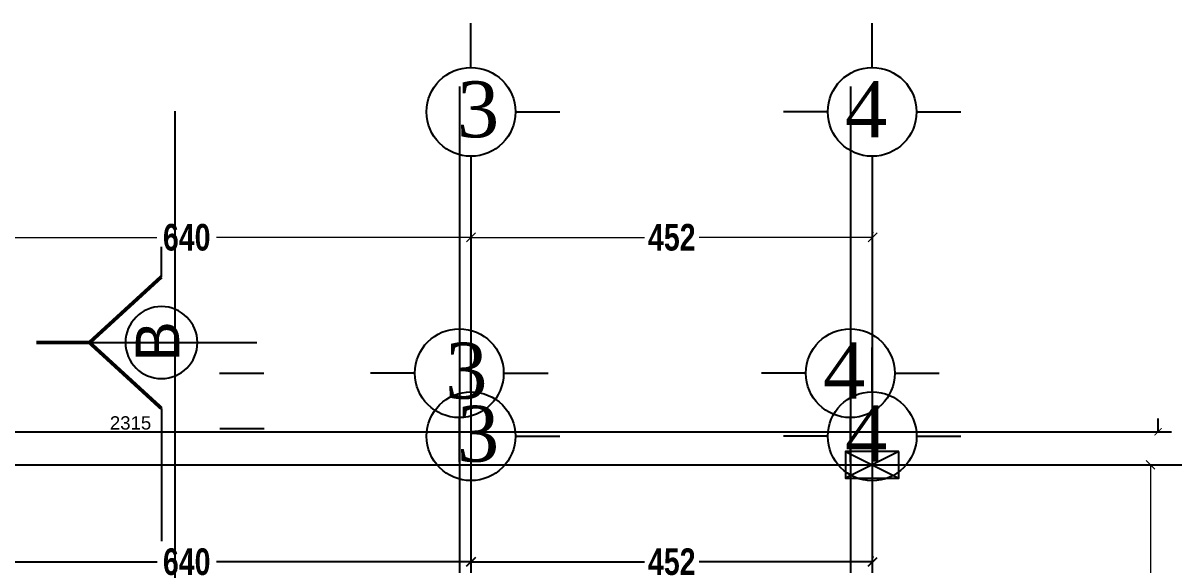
# Model space of a CAD drawing. Extents: x 285329 to 658348, y -83126 to -16980.
# Drawn here: x 323180 to 324477, y -33975 to -33365 of the extents above; entities that cross this region are included whole.
import ezdxf

# ---------------------------------------------------------------- set-up
doc = ezdxf.new("R2010")
doc.units = 0
doc.layers.get('0').update_dxf_attribs({"linetype": 'CONTINUOUS'})
doc.layers.get('DEFPOINTS').update_dxf_attribs({"color": 9, "linetype": 'CONTINUOUS'})
for name, color, linetype in [('AXIS', 1, 'CONTINUOUS'), ('COLUMN', 5, 'CONTINUOUS'), ('DIM', 3, 'CONTINUOUS'), ('HATCH', 8, 'CONTINUOUS'), ('TEXT', 3, 'CONTINUOUS'), ('WALL', 7, 'CONTINUOUS'), ('WALL1', 2, 'CONTINUOUS')]:
    doc.layers.add(name, color=color, linetype=linetype)
doc.layers.add('VIS', color=8, linetype='CONTINUOUS', lineweight=18)
doc.styles.add('CITYBLUEPRINT', font='cityb___.ttf', dxfattribs={"width": 0.8})
doc.styles.get("Standard").update_dxf_attribs({"font": 'sanss___.ttf', "height": 15})
doc.styles.add('style2', font='romantic.ttf', dxfattribs={"height": 50})
doc.dimstyles.new('50', dxfattribs={"dimtxt": 30, "dimasz": 10, "dimexe": 5, "dimexo": 6, "dimgap": 5, "dimtad": 0, "dimdec": 0, "dimdsep": 46, "dimtxsty": 'CITYBLUEPRINT', "dimblk1": 'OBLIQUE', "dimblk2": 'OBLIQUE', "dimsah": 1, "dimcen": 0.05, "dimdle": 0.03, "dimclre": 22, "dimclrt": 7, "dimadec": 0, "dimazin": 0, "dimtfac": 1, "dimtdec": 0, "dimtix": 1, "dimtmove": 0, "dimatfit": 3, "dimldrblk": 'OBLIQUE', "dimfxl": 1, "dimtolj": 1, "dimtzin": 0, "dimarcsym": 0})
doc.dimstyles.new('STANDARD$0', dxfattribs={"dimscale": 0, "dimtxt": 50, "dimasz": 8, "dimexe": 15, "dimexo": 0.0625, "dimgap": 2, "dimtad": 1, "dimdec": 0, "dimzin": 0, "dimdsep": 46, "dimtxsty": 'Standard', "dimblk1": 'ARCHTICK', "dimblk2": 'ARCHTICK', "dimsah": 1, "dimcen": 0.09, "dimdle": 15, "dimclrd": 3, "dimclre": 3, "dimclrt": 3, "dimazin": 0, "dimtfac": 1, "dimtdec": 0, "dimtofl": 0, "dimtmove": 1, "dimatfit": 3, "dimldrblk": 'ARCHTICK', "dimfxl": 1.0455, "dimfxlon": 1, "dimtolj": 1, "dimtzin": 0, "dimarcsym": 0})

# ---------------------------------------------------------------- blocks, each defined once
blk = doc.blocks.new('_ARCHTICK')
at = {"color": 0, "linetype": 'ByBlock', "const_width": 0.15}
blk.add_lwpolyline([(-0.5, -0.5), (0.5, 0.5)], dxfattribs=at)
blk = doc.blocks.new('*D2213')
at = {"layer": 'DEFPOINTS', "color": 0, "linetype": 'Continuous', "lineweight": 5, "transparency": 16777216}
for p in [(159633.4, -32668.3), (157318.4, -32770), (159633.4, -32770)]:
    blk.add_point(p, dxfattribs=at)
at = {"layer": 'WALL', "color": 3, "linetype": 'Continuous', "lineweight": -2, "transparency": 16777216}
for p, q in [((157318.4, -32669.3), (157318.4, -32653.3)), ((159633.4, -32669.3), (159633.4, -32653.3)), ((157303.4, -32668.3), (159648.4, -32668.3))]:
    blk.add_line(p, q, dxfattribs=at)
at = {"layer": 'WALL', "color": 3, "linetype": 'Continuous', "lineweight": -2, "transparency": 16777216, "xscale": 8, "yscale": 8, "zscale": 8, "rotation": 180}
blk.add_blockref('_ARCHTICK', (157318.4, -32668.3), dxfattribs=at)
at = {"layer": 'WALL', "color": 3, "linetype": 'Continuous', "lineweight": -2, "transparency": 16777216, "xscale": 8, "yscale": 8, "zscale": 8}
blk.add_blockref('_ARCHTICK', (159633.4, -32668.3), dxfattribs=at)
at = {"layer": 'WALL', "color": 3, "linetype": 'Continuous', "transparency": 16777216, "insert": (158475.9, -32658.5), "char_height": 15, "attachment_point": 5}
blk.add_mtext('\\A1;2315', dxfattribs=at)
blk = doc.blocks.new('sec')
at = {"layer": 'WALL'}
for p, q in [((0, 105.9), (0, 319.4)), ((0, 105.9), (-115.7, 0)), ((-115.7, 0), (153.7, 0)), ((0, -105.9), (0, -153.8))]:
    blk.add_line(p, q, dxfattribs=at)
at = {"layer": 'WALL', "const_width": 6}
for points in [[(0, 105.9), (-115.7, 0), (-201.5, 0)], [(0, -105.9), (-115.7, 0)]]:
    blk.add_lwpolyline(points, dxfattribs=at)
at = {"layer": 'WALL'}
blk.add_circle((0, 0), 57.9, dxfattribs=at)
blk = doc.blocks.new('_Oblique')
at = {"color": 0, "lineweight": -2}
blk.add_line((-0.5, -0.5), (0.5, 0.5), dxfattribs=at)
blk = doc.blocks.new('*D3053')
at = {"layer": 'DEFPOINTS', "color": 0, "linetype": 'Continuous', "lineweight": 5, "transparency": 16777216}
for p in [(323684.7, -33971.7), (323684.7, -33971.7), (323044.4, -33984.1)]:
    blk.add_point(p, dxfattribs=at)
at = {"layer": 'DIM', "color": 22, "linetype": 'Continuous', "lineweight": -2, "transparency": 16777216}
for p, q in [((323044.4, -33978.1), (323044.4, -33966.7)), ((323684.7, -33965.7), (323684.7, -33966.7))]:
    blk.add_line(p, q, dxfattribs=at)
at = {"layer": 'DIM', "color": 0, "linetype": 'Continuous', "lineweight": -2, "transparency": 16777216}
for p, q in [((323044.4, -33971.7), (323331.1, -33971.7)), ((323684.7, -33971.7), (323398, -33971.7))]:
    blk.add_line(p, q, dxfattribs=at)
at = {"layer": 'DIM', "color": 0, "linetype": 'Continuous', "lineweight": -2, "transparency": 16777216, "xscale": 10, "yscale": 10, "zscale": 10, "rotation": 180}
blk.add_blockref('_Oblique', (323044.4, -33971.7), dxfattribs=at)
at = {"layer": 'DIM', "color": 0, "linetype": 'Continuous', "lineweight": -2, "transparency": 16777216, "xscale": 10, "yscale": 10, "zscale": 10}
blk.add_blockref('_Oblique', (323684.7, -33971.7), dxfattribs=at)
at = {"layer": 'DIM', "color": 7, "linetype": 'Continuous', "lineweight": 5, "transparency": 16777216, "insert": (323364.5, -33971.7), "char_height": 30, "attachment_point": 5, "style": 'CITYBLUEPRINT'}
blk.add_mtext('\\A1;640', dxfattribs=at)
blk = doc.blocks.new('*D3054')
at = {"layer": 'DEFPOINTS', "color": 0, "linetype": 'Continuous', "lineweight": 5, "transparency": 16777216}
for p in [(323684.7, -33971.7), (324137.2, -33971.7), (324137.2, -33971.7)]:
    blk.add_point(p, dxfattribs=at)
at = {"layer": 'DIM', "color": 22, "linetype": 'Continuous', "lineweight": -2, "transparency": 16777216}
for p, q in [((323684.7, -33965.7), (323684.7, -33966.7)), ((324137.2, -33965.7), (324137.2, -33966.7))]:
    blk.add_line(p, q, dxfattribs=at)
at = {"layer": 'DIM', "color": 0, "linetype": 'Continuous', "lineweight": -2, "transparency": 16777216}
for p, q in [((323684.7, -33971.7), (323880.1, -33971.7)), ((324137.2, -33971.7), (323941.8, -33971.7))]:
    blk.add_line(p, q, dxfattribs=at)
at = {"layer": 'DIM', "color": 0, "linetype": 'Continuous', "lineweight": -2, "transparency": 16777216, "xscale": 10, "yscale": 10, "zscale": 10, "rotation": 180}
blk.add_blockref('_Oblique', (323684.7, -33971.7), dxfattribs=at)
at = {"layer": 'DIM', "color": 0, "linetype": 'Continuous', "lineweight": -2, "transparency": 16777216, "xscale": 10, "yscale": 10, "zscale": 10}
blk.add_blockref('_Oblique', (324137.2, -33971.7), dxfattribs=at)
at = {"layer": 'DIM', "color": 7, "linetype": 'Continuous', "lineweight": 5, "transparency": 16777216, "insert": (323910.9, -33971.7), "char_height": 30, "attachment_point": 5, "style": 'CITYBLUEPRINT'}
blk.add_mtext('\\A1;452', dxfattribs=at)
blk = doc.blocks.new('COLUMN')
at = {"layer": 'AXIS'}
for p, q in [((236924.7, -9644.3), (236984.7, -9674.3)), ((236984.7, -9644.3), (236924.7, -9674.3))]:
    blk.add_line(p, q, dxfattribs=at)
at = {"layer": 'COLUMN'}
blk.add_lwpolyline([(236924.7, -9644.3), (236984.7, -9644.3), (236984.7, -9674.3), (236924.7, -9674.3)], close=True, dxfattribs=at)
blk = doc.blocks.new('*D2203')
at = {"layer": 'DEFPOINTS', "color": 0, "linetype": 'Continuous', "lineweight": 5, "transparency": 16777216}
for p in [(328671.3, -10833.2), (328671.3, -10833.2), (328031, -10845.6)]:
    blk.add_point(p, dxfattribs=at)
at = {"layer": 'VIS', "color": 24, "linetype": 'Continuous', "lineweight": -2, "transparency": 16777216}
for p, q in [((328030.9, -10833.2), (328317.6, -10833.2)), ((328671.3, -10833.2), (328384.6, -10833.2))]:
    blk.add_line(p, q, dxfattribs=at)
at = {"layer": 'VIS', "color": 22, "linetype": 'Continuous', "lineweight": -2, "transparency": 16777216}
for p, q in [((328031, -10839.6), (328031, -10828.2)), ((328671.3, -10827.2), (328671.3, -10828.2))]:
    blk.add_line(p, q, dxfattribs=at)
at = {"layer": 'VIS', "color": 24, "linetype": 'Continuous', "lineweight": -2, "transparency": 16777216, "xscale": 10, "yscale": 10, "zscale": 10, "rotation": 180}
blk.add_blockref('_Oblique', (328031, -10833.2), dxfattribs=at)
at = {"layer": 'VIS', "color": 24, "linetype": 'Continuous', "lineweight": -2, "transparency": 16777216, "xscale": 10, "yscale": 10, "zscale": 10}
blk.add_blockref('_Oblique', (328671.3, -10833.2), dxfattribs=at)
at = {"layer": 'VIS', "color": 30, "linetype": 'Continuous', "lineweight": 5, "transparency": 16777216, "insert": (328351.1, -10833.2), "char_height": 30, "attachment_point": 5, "style": 'CITYBLUEPRINT'}
blk.add_mtext('\\A1;640', dxfattribs=at)
blk = doc.blocks.new('*D2204')
at = {"layer": 'DEFPOINTS', "color": 0, "linetype": 'Continuous', "lineweight": 5, "transparency": 16777216}
for p in [(328671.3, -10833.2), (329123.8, -10833.2), (329123.8, -10833.2)]:
    blk.add_point(p, dxfattribs=at)
at = {"layer": 'VIS', "color": 22, "linetype": 'Continuous', "lineweight": -2, "transparency": 16777216}
for p, q in [((328671.3, -10827.2), (328671.3, -10828.2)), ((329123.8, -10827.2), (329123.8, -10828.2))]:
    blk.add_line(p, q, dxfattribs=at)
at = {"layer": 'VIS', "color": 24, "linetype": 'Continuous', "lineweight": -2, "transparency": 16777216}
for p, q in [((328671.3, -10833.2), (328866.7, -10833.2)), ((329123.8, -10833.2), (328928.4, -10833.2))]:
    blk.add_line(p, q, dxfattribs=at)
at = {"layer": 'VIS', "color": 24, "linetype": 'Continuous', "lineweight": -2, "transparency": 16777216, "xscale": 10, "yscale": 10, "zscale": 10, "rotation": 180}
blk.add_blockref('_Oblique', (328671.3, -10833.2), dxfattribs=at)
at = {"layer": 'VIS', "color": 24, "linetype": 'Continuous', "lineweight": -2, "transparency": 16777216, "xscale": 10, "yscale": 10, "zscale": 10}
blk.add_blockref('_Oblique', (329123.8, -10833.2), dxfattribs=at)
at = {"layer": 'VIS', "color": 30, "linetype": 'Continuous', "lineweight": 5, "transparency": 16777216, "insert": (328897.5, -10833.2), "char_height": 30, "attachment_point": 5, "style": 'CITYBLUEPRINT'}
blk.add_mtext('\\A1;452', dxfattribs=at)
blk = doc.blocks.new('*D2205')
at = {"layer": 'DEFPOINTS', "color": 0, "linetype": 'Continuous', "lineweight": 5, "transparency": 16777216}
for p in [(329460.6, -11089.2), (329436.7, -11454.5), (329460.6, -11454.5)]:
    blk.add_point(p, dxfattribs=at)
at = {"layer": 'VIS', "color": 22, "linetype": 'Continuous', "lineweight": -2, "transparency": 16777216}
for p, q in [((329454.6, -11089.2), (329431.7, -11089.2)), ((329454.6, -11454.5), (329431.7, -11454.5))]:
    blk.add_line(p, q, dxfattribs=at)
at = {"layer": 'VIS', "color": 24, "linetype": 'Continuous', "lineweight": -2, "transparency": 16777216}
for p, q in [((329436.7, -11089.2), (329436.7, -11241.1)), ((329436.7, -11454.5), (329436.7, -11302.6))]:
    blk.add_line(p, q, dxfattribs=at)
at = {"layer": 'VIS', "color": 24, "linetype": 'Continuous', "lineweight": -2, "transparency": 16777216, "xscale": 10, "yscale": 10, "zscale": 10}
for p, rotation in [((329436.7, -11089.2), 90), ((329436.7, -11454.5), 270)]:
    blk.add_blockref('_Oblique', p, dxfattribs=dict(at, rotation=rotation))
at = {"layer": 'VIS', "color": 30, "linetype": 'Continuous', "lineweight": 5, "transparency": 16777216, "insert": (329436.7, -11271.9), "char_height": 30, "attachment_point": 5, "rotation": 90, "style": 'CITYBLUEPRINT'}
blk.add_mtext('\\A1;365', dxfattribs=at)
blk = doc.blocks.new('site77')
at = {"layer": 'WALL', "linetype": 'Continuous'}
dim = blk.add_linear_dim(base=(159633.4, -32668.3), p1=(157318.4, -32770), p2=(159633.4, -32770), dimstyle='STANDARD$0', override={"dimscale": 1}, dxfattribs=at)
dim.commit()
dim.dimension.update_dxf_attribs({"geometry": '*D2213', "text_midpoint": (158475.9, -32658.5)})
blk = doc.blocks.new('cbcb')
at = {"layer": 'AXIS'}
for p, q in [((328671.3, -10641.8), (328671.3, -10591.8)), ((329123.2, -10641.8), (329123.2, -10591.8)), ((328721.3, -10691.8), (328771.3, -10691.8)), ((329073.2, -10691.8), (329023.2, -10691.8)), ((329173.2, -10691.8), (329223.2, -10691.8)), ((328671.3, -10741.8), (328670.7, -14326.1)), ((328671.3, -10741.8), (328671.3, -10791.8)), ((329123.2, -10741.8), (329122.7, -14326.1)), ((329123.2, -10741.8), (329123.2, -10791.8)), ((327244.3, -11089.2), (329572, -11089.2))]:
    blk.add_line(p, q, dxfattribs=at)
for centre in [(328671.3, -10691.8), (329123.2, -10691.8)]:
    blk.add_circle(centre, 50, dxfattribs=at)
at = {"layer": 'WALL', "linetype": 'Continuous', "xscale": -1}
blk.add_blockref('COLUMN', (566077.9, -1429.9), dxfattribs=at)
at = {"layer": 'TEXT', "char_height": 63, "width": 240.461, "attachment_point": 1, "style": 'style2'}
for s, insert in [('3', (328655.5, -10657.4)), ('4', (329092.6, -10657.4))]:
    blk.add_mtext(s, dxfattribs=dict(at, insert=insert))
at = {"layer": 'VIS', "linetype": 'Continuous', "lineweight": 5}
for base, p1, p2, picture, middle in [((328671.3, -10833.2), (328031, -10845.6), (328671.3, -10833.2), '*D2203', (328351.1, -10833.2)), ((329123.7619, -10833.1982), (328671.2851, -10833.1982), (329123.7619, -10833.1982), '*D2204', (328897.5235, -10833.1982))]:
    dim = blk.add_linear_dim(base=base, p1=p1, p2=p2, dimstyle='50', override={"dimtmove": 1}, dxfattribs=at)
    dim.commit()
    dim.dimension.update_dxf_attribs({"geometry": picture, "text_midpoint": middle})
dim = blk.add_linear_dim(base=(329436.7, -11454.5), p1=(329460.6, -11089.2), p2=(329460.6, -11454.5), angle=90, dimstyle='50', dxfattribs=at)
dim.commit()
dim.dimension.update_dxf_attribs({"geometry": '*D2205', "text_midpoint": (329436.7, -11271.9)})

msp = doc.modelspace()

# ---------------------------------------------------------------- linework, layer by layer
at = {"layer": 'AXIS'}
for p, q in [((323671.82, -33436.35), (323671.82, -37466.55)), ((324112.3, -33436.35), (324112.3, -37458.98)), ((323401.33, -33759.25), (323451.33, -33759.25)), ((323621.49, -33759.25), (323571.49, -33759.25)), ((323721.49, -33759.25), (323771.49, -33759.25)), ((324061.97, -33759.25), (324011.97, -33759.25)), ((324161.97, -33759.25), (324211.97, -33759.25)), ((323671.49, -33809.25), (323671.49, -33859.25)), ((324111.97, -33809.25), (324111.97, -33859.25)), ((323401.66, -33821.48), (323451.66, -33821.48))]:
    msp.add_line(p, q, dxfattribs=at)
for centre in [(323671.49, -33759.25), (324111.97, -33759.25)]:
    msp.add_circle(centre, 50, dxfattribs=at)
at = {"layer": 'DIM'}
for p, q in [((323684.69, -33780.26), (323684.69, -33730.26)), ((324136.64, -33780.33), (324136.64, -33730.33)), ((323734.69, -33830.26), (323784.69, -33830.26)), ((324086.64, -33830.33), (324036.64, -33830.33)), ((324186.64, -33830.33), (324236.64, -33830.33)), ((323684.69, -33880.26), (323684.17, -37464.54)), ((323684.69, -33880.26), (323684.69, -33930.26)), ((324136.64, -33880.33), (324136.12, -37464.61)), ((324136.64, -33880.33), (324136.64, -33930.33))]:
    msp.add_line(p, q, dxfattribs=at)
for centre in [(323684.69, -33830.26), (324136.64, -33830.33)]:
    msp.add_circle(centre, 50, dxfattribs=at)
at = {"layer": 'HATCH', "linetype": 'ByBlock', "ltscale": 3}
msp.add_line((323351.66, -37633.82), (323351.66, -33464.27), dxfattribs=at)

# ---------------------------------------------------------------- block references
at = {"layer": 'VIS', "linetype": 'Continuous', "lineweight": 5}
msp.add_blockref('cbcb', (-4986.58, -22773.18), dxfattribs=at)
at = {"layer": 'WALL', "linetype": 'Continuous'}
msp.add_blockref('site77', (164825.34, -1156.83), dxfattribs=at)
at = {"layer": 'WALL1', "xscale": -0.7000000000116415, "yscale": 0.7000000000116415, "zscale": 0.7, "rotation": 180}
msp.add_blockref('sec', (323336.04, -33724.78), dxfattribs=at)

# ---------------------------------------------------------------- texts
at = {"layer": 'DIM', "insert": (323307.13, -33746.33), "char_height": 49, "width": 359.605, "attachment_point": 1, "rotation": 90}
msp.add_mtext('B', dxfattribs=at)
at = {"layer": 'DIM', "char_height": 63, "width": 240.4607, "attachment_point": 1, "style": 'style2'}
for s, insert in [('3', (323668.94, -33795.86)), ('4', (324106, -33795.93))]:
    msp.add_mtext(s, dxfattribs=dict(at, insert=insert))
at = {"layer": 'TEXT', "char_height": 63, "width": 240.4607, "attachment_point": 1, "style": 'style2'}
for s, insert in [('3', (323655.74, -33724.85)), ('4', (324081.32, -33724.85))]:
    msp.add_mtext(s, dxfattribs=dict(at, insert=insert))

# ---------------------------------------------------------------- dimensions: what is measured, and where the dimension line sits
at = {"layer": 'DIM', "linetype": 'Continuous', "lineweight": 5}
for base, p1, p2, picture, middle in [((323684.71, -33971.68), (323044.39, -33984.12), (323684.71, -33971.68), '*D3053', (323364.55, -33971.68)), ((324137.19, -33971.68), (323684.71, -33971.68), (324137.19, -33971.68), '*D3054', (323910.95, -33971.68))]:
    dim = msp.add_linear_dim(base=base, p1=p1, p2=p2, dimstyle='50', override={"dimtmove": 1}, dxfattribs=at)
    dim.commit()
    dim.dimension.update_dxf_attribs({"geometry": picture, "text_midpoint": middle})

doc.saveas('drawing.dxf')
